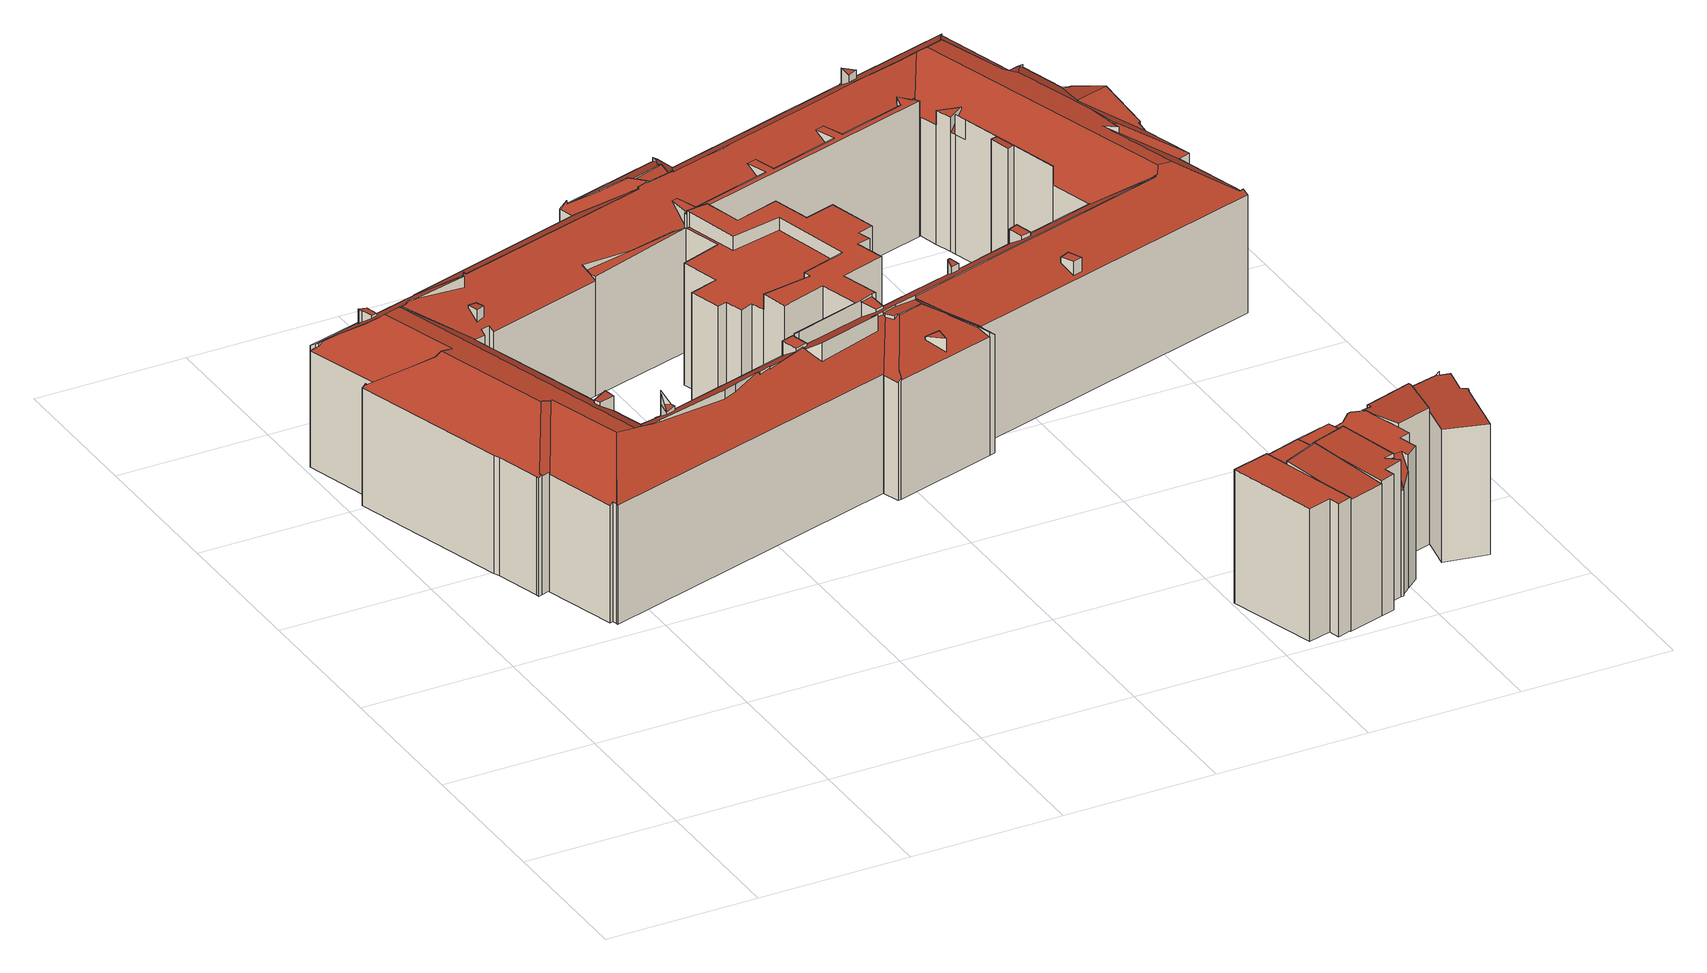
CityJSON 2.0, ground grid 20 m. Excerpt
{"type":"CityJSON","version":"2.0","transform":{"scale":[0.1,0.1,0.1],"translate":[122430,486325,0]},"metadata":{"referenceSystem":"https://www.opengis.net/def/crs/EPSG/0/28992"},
"CityObjects":{
"building1":{"type":"Building","attributes":{"aantal_verblijfsobjecten":1,"bouwjaar":1782,"gebruiksdoel":"gezondheidszorgfunctie","oppervlakte_max":14067,"oppervlakte_min":14067,"rf_extrusion_mode":"standard","rf_force_lod11":false,"rf_h_ground":1.09,"rf_h_pc_98p":0,"rf_h_roof_50p":19.24,"rf_h_roof_70p":19.93,"rf_h_roof_max":21.42,"rf_h_roof_min":17.17,"rf_h_roof_ridge":21.57,"rf_is_glass_roof":false,"rf_nodata_frac":0.0133,"rf_nodata_r":0,"rf_pc_select":"PREFERRED_AND_LATEST","rf_pc_year":0,"rf_pointcloud_unusable":false,"rf_pt_density":17.72,"rf_ridgelines":58,"rf_rmse_lod22":0.23,"rf_roof_planes":98,"rf_roof_type":"slanted","rf_success":true,"rf_t_run":1872,"rf_volume_lod22":67100.82,"status":"Pand in gebruik"},"children":["building1-1"]},
"building1-1":{"type":"BuildingPart","parents":["building1"],"geometry":[{"type":"MultiSurface","lod":"2.2","boundaries":[[[0,1,2,3,4,5,6,7,8,9,10,11,12,13,14,15,16,17,18,19,20,21,22,23,24,25,26,27,28,29,30,31,32,33,34,35,36,37,38,39,40,41,42,43,44,45,46,47,48,49,50,51,52,53,54,55],[56,57,58],[59,60,61,62,63,64,65,66,67,68,69,70,71,72,73,74,75,76,77,78,79,80,81,82,83,84,85,86],[87,88,89,90,91,92,93,94,95,96,97,98,99,100,101,102,103,104,105,106,107,108,109,110,111,112,113,114,115,116,117]],[[118,0,55,119]],[[120,49,48,121]],[[122,72,71,123]],[[124,73,72,122]],[[125,126,127]],[[128,129,127]],[[130,76,75,131]],[[131,75,74,132]],[[123,71,70,133]],[[134,59,86,135]],[[132,74,73,124]],[[136,137,138,139]],[[140,117,116,141]],[[142,109,108,143]],[[143,108,107,144]],[[145,146,105,104,147,148]],[[149,150,151,152]],[[153,102,101,154]],[[154,101,100,155]],[[156,157,110,109,142]],[[158,115,114,159]],[[160,161,38,37,162]],[[163,164,165,166]],[[164,163,167]],[[168,52,51,169]],[[170,171,172]],[[173,174,175]],[[176,177,178,179]],[[179,178,180,181]],[[182,183,184,185]],[[186,187,185,188]],[[189,190,22,21,191]],[[192,65,64,193]],[[194,192,195,196]],[[197,198,199,200]],[[198,96,95,201]],[[202,203,204]],[[203,202,205]],[[206,207,208]],[[191,21,20,209]],[[210,17,16,211,212]],[[212,211,213]],[[214,18,17,210]],[[215,216,217,218]],[[219,220,30,29,221]],[[222,220,219]],[[223,42,41,224]],[[224,41,40,225]],[[226,227,44,43,228]],[[229,230,231]],[[230,229,11,10,232]],[[233,98,97,234]],[[235,236,234,237]],[[162,37,36,183,182]],[[238,62,61,239]],[[240,241,242]],[[161,160,243]],[[119,55,54,244]],[[190,189,245]],[[246,247,248]],[[244,54,53,249]],[[249,53,52,168]],[[250,56,58,251]],[[252,253,251,254]],[[255,256,257]],[[258,259,260]],[[261,9,8,262]],[[207,206,263]],[[264,265,266]],[[267,268,266]],[[183,36,35,269]],[[270,31,30,220]],[[271,272,273]],[[262,8,7,274]],[[275,3,2,276]],[[135,86,85,277]],[[278,238,279,280]],[[211,16,15,281]],[[281,15,14,282]],[[283,284,89,88,285]],[[256,255,171,170]],[[286,287,288,265,289]],[[290,291,292]],[[201,95,94,293]],[[294,295,28,27,296,297]],[[298,299,300]],[[301,302,303,304]],[[305,306,307]],[[303,302,307]],[[308,6,5,309]],[[310,311,312,313]],[[232,10,9,261]],[[314,23,22,190]],[[315,316,222]],[[317,318,319]],[[287,286,319]],[[320,321,322,323]],[[321,81,80,324]],[[325,326,327,311,310]],[[291,328,329,330]],[[331,332,333]],[[328,291,290,333]],[[334,335,336,337]],[[338,276,2,1,339]],[[340,341,342,343]],[[344,345,341,340,346]],[[347,348,349]],[[350,351,352,353]],[[354,355,353,356]],[[357,358,359,360]],[[361,154,362,363]],[[159,114,113,364]],[[148,147,365,366]],[[367,368,369]],[[370,371,369]],[[166,165,372,373]],[[169,51,50,374]],[[375,376,377]],[[299,298,377]],[[218,217,154,378]],[[376,375,379,380]],[[363,362,216,215]],[[337,336,381,382]],[[383,384,385,386]],[[387,90,89,284]],[[293,94,93,388]],[[388,93,92,389]],[[389,92,91,390]],[[237,234,97,96,198,197]],[[391,392,335,334]],[[393,394,395,396]],[[396,395,397,398]],[[398,397,399,400]],[[401,103,102,153]],[[147,104,103,401]],[[274,7,6,308,402]],[[403,404,347]],[[405,406,407,408]],[[408,407,409,410]],[[410,409,406,405]],[[277,85,84,411,412]],[[413,414,415,416]],[[412,411,414,413]],[[417,418,419]],[[418,417,202]],[[420,13,12,421]],[[421,12,11,229]],[[371,370,422,423]],[[332,331,424,288,287]],[[268,267,424,331]],[[260,259,425,268]],[[289,265,264,426]],[[427,428,429]],[[430,431,384,383]],[[432,433,431,430]],[[272,271,434,435]],[[251,58,254]],[[436,112,111,437]],[[364,113,112,436]],[[438,25,24,439]],[[440,26,25,438,441]],[[442,4,3,275]],[[443,309,5,4,442]],[[444,445,309,443]],[[343,342,446]],[[447,448,449]],[[450,451,449]],[[441,438,448,447]],[[296,27,26,440]],[[452,453,454,455]],[[455,454,433,432]],[[456,457,458]],[[284,283,458]],[[459,68,67,460,461]],[[462,99,98,233]],[[155,100,99,462]],[[463,254,58,57,464,465]],[[464,57,56,250,466]],[[467,468,63,62,238,278]],[[221,29,28,295]],[[469,83,82,470]],[[471,472,470,473]],[[473,470,82,81,321,320]],[[474,475,476]],[[209,20,19,477]],[[477,19,18,214]],[[390,91,90,387]],[[382,381,392,391]],[[478,479,480,481]],[[482,483,479,478]],[[484,485,486,487]],[[488,32,31,270]],[[489,33,32,488,490]],[[193,64,63,468]],[[280,279,468,467]],[[491,492,493]],[[144,107,106,494,495]],[[349,348,445,444]],[[496,83,469]],[[411,84,83,496]],[[323,322,472,471]],[[497,45,44,227]],[[227,226,498]],[[499,46,45,497]],[[500,47,46,499]],[[228,43,42,223]],[[501,502,503]],[[188,185,184,504,505]],[[506,507,508,509,510]],[[282,14,13,420]],[[241,240,507,506]],[[428,427,511]],[[451,450,511]],[[386,385,453,452]],[[434,271,512]],[[129,128,512]],[[513,514,253,252]],[[514,513,515]],[[516,517,518,355,354]],[[519,269,35,34,520]],[[521,522,523]],[[269,519,523]],[[276,338,524]],[[481,480,525,526]],[[196,195,483,482]],[[439,24,23,314]],[[527,69,68,459]],[[460,67,66,528]],[[529,530,306,305]],[[416,415,239,531]],[[292,532,533]],[[466,250,534]],[[457,456,534]],[[535,536,358,357]],[[536,79,78,537]],[[538,539,540,541]],[[542,295,294]],[[539,538,543]],[[541,540,544]],[[545,546,547]],[[526,525,546,545]],[[360,359,324,548]],[[548,324,80,79,536,535]],[[346,340,530,529]],[[520,34,33,489]],[[366,365,549,550]],[[494,106,105,146]],[[551,552,517,516]],[[311,327,150,149]],[[495,494,552,551]],[[553,554,351,350]],[[423,422,326,325]],[[555,556,345,344]],[[152,151,485,484]],[[313,312,556,555]],[[550,549,146,145]],[[181,180,557,558]],[[559,560,561,562]],[[562,561,563,564]],[[121,48,47,500]],[[510,509,394,393]],[[509,508,492,491]],[[565,118,566]],[[339,1,0,118,565]],[[355,518,554,553]],[[141,116,115,158]],[[487,486,404,403]],[[558,557,177,176]],[[437,111,110,157]],[[356,353,352,537,567]],[[568,77,76,130]],[[567,537,78,77,568]],[[139,138,560,559]],[[133,70,69,527]],[[564,563,157,156]],[[569,247,246,570]],[[247,569,571]],[[475,474,572]],[[573,574,575]],[[167,576,575]],[[380,379,574,573]],[[505,504,187,186]],[[400,399,502,501]],[[528,66,65,192,194]],[[531,239,61,60,577]],[[577,60,59,134]],[[578,579,580]],[[297,296,580]],[[533,532,579,578,581]],[[490,488,582]],[[461,460,254,463]],[[583,584,585]],[[425,259,585]],[[584,583,586,587]],[[587,586,522]],[[330,329,542]],[[581,578,588,589]],[[589,588,590,591]],[[592,593,496]],[[374,50,49,120]],[[402,308,594]],[[373,372,595]],[[368,367,595]],[[318,317,316,315]],[[302,301,593,592]],[[596,87,117,140]],[[285,88,87,596]],[[126,125,590]],[[225,40,39,597]],[[597,39,38,161]],[[200,199,236,235]],[[465,464,137,136]],[[363,215,218,598]],[[410,405,408]],[[202,417,244,249,168,205]],[[424,267,266,265,288]],[[382,391,334,337]],[[280,467,278]],[[236,199,198,201,293,273,272,435,599,300,299,462,233,234]],[[323,471,473,320]],[[227,498,242,204,203,205,168,169,175,174,497]],[[282,420,421,229,231,600,476,475]],[[386,452,455,432,430,383]],[[225,240,242,498,226,228,223,224]],[[475,572,601,213,211,281,282]],[[548,535,357,360]],[[373,595,367,602,603,604,365,147,401,153,154,217,216,362,154,155,462,299,377,376,380,573,575,576,167,163,166]],[[403,556,312,311,149,152,484,487]],[[550,145,148,366]],[[173,121,500,499,497,174]],[[505,186,188]],[[355,553,350,353]],[[605,393,396,398,483,195,192,193,468,279,238,239,415,414,411,496,593,301,304]],[[594,308,309,445,348,347,404,486,606],[407,406,409]],[[556,403,347,349,444,443,442,275,276,524,607,446,342,341,345]],[[558,176,179,181]],[[213,601,246,248,245,189,191,209,477,214,210,212]],[[247,571,314,190,245,248]],[[608,566,118,119,244,417,419]],[[566,608,605,304,303,307,306,530,340,343,446,607,524,338,339,565],[392,381,336,335]],[[571,569,570,609,429,428,511,450,449,448,438,439,314]],[[572,474,476,600,300,599,609,570,246,601]],[[502,399,397,395,394,509,491,493,243,160,162,182,185,187,504,610,503]],[[316,317,319,286,289,426,582,488,270,220,222]],[[577,134,135,277,412,413,416,531]],[[591,590,125,127,129,512,271,273,293,388,389,390,387,284,458,457,534,250,251,253,514,515,172,171,255,257,544,540,539,543,547,546,525,480,479,483,398,400,501,611,612,208,207,263,613,258,260,268,331,333,290,292,533,581,589],[178,177,557,180]],[[522,586,583,585,259,258,613,263,206,208,612,611,501,503,610,504,184,183,269,523]],[[460,528,194,196,482,478,481,526,545,547,543,538,541,544,257,256,170,172,515,513,252,254]],[[587,522,521,523,519,520,489,490,582,426,264,266,268,425,585,584]],[[330,542,294,297,580,579,532,292,291]],[[374,120,121,173,175,169]],[[402,594,606,486,485,151,150,614,262,274]],[[368,595,372,165,164,167,575,574,379,375,377,298,300,600,231,230,232,261,262,614,150,327,326,422,370,369]],[[318,315,222,219,221,295,542,329,328,333,332,287,319]],[[302,592,496,469,470,472,322,321,324,359,358,536,537,352,351,554,518,517,552,494,146,549,365,604,603,602,367,369,371,423,325,310,313,555,344,346,529,305,307]],[[465,136,139,559,562,564,156,142,143,144,495,551,516,354,356,567,568,130,131,132,124,122,123,133,527,459,461,463]],[[126,590,588,578,580,296,440,441,447,449,451,511,427,429,609,599,435,434,512,128,127],[453,385,384,431,433,454]],[[597,161,243,493,492,508,507,240,225]],[[200,235,237,197]],[[393,605,608,419,418,202,204,242,241,506,510]],[[137,464,466,534,456,458,283,285,596,140,141,158,159,364,436,437,157,563,561,560,138]]],"semantics":{"surfaces":[{"type":"GroundSurface"},{"type":"WallSurface","on_footprint_edge":true},{"type":"WallSurface","on_footprint_edge":false},{"type":"RoofSurface","rf_azimuth":220.25,"rf_h_roof_50p":19.23,"rf_h_roof_70p":19.23,"rf_h_roof_max":19.24,"rf_h_roof_min":19.22,"rf_slope":1.12},{"type":"RoofSurface","rf_azimuth":120.34,"rf_h_roof_50p":19.2,"rf_h_roof_70p":19.21,"rf_h_roof_max":19.22,"rf_h_roof_min":19.2,"rf_slope":0.548},{"type":"RoofSurface","rf_azimuth":165.8,"rf_h_roof_50p":18.95,"rf_h_roof_70p":19.64,"rf_h_roof_max":21.05,"rf_h_roof_min":17.15,"rf_slope":35.17},{"type":"RoofSurface","rf_azimuth":190.55,"rf_h_roof_50p":20.85,"rf_h_roof_70p":20.89,"rf_h_roof_max":21.2,"rf_h_roof_min":20.77,"rf_slope":3.42},{"type":"RoofSurface","rf_azimuth":332.26,"rf_h_roof_50p":19.23,"rf_h_roof_70p":19.23,"rf_h_roof_max":19.24,"rf_h_roof_min":19.23,"rf_slope":0.235},{"type":"RoofSurface","rf_azimuth":332.28,"rf_h_roof_50p":19.11,"rf_h_roof_70p":19.11,"rf_h_roof_max":19.11,"rf_h_roof_min":19.1,"rf_slope":0.235},{"type":"RoofSurface","rf_azimuth":73.47,"rf_h_roof_50p":19.27,"rf_h_roof_70p":20.07,"rf_h_roof_max":21.31,"rf_h_roof_min":16.89,"rf_slope":34.9},{"type":"RoofSurface","rf_azimuth":332.26,"rf_h_roof_50p":19.2,"rf_h_roof_70p":19.2,"rf_h_roof_max":19.2,"rf_h_roof_min":19.19,"rf_slope":0.236},{"type":"RoofSurface","rf_azimuth":73.64,"rf_h_roof_50p":19.08,"rf_h_roof_70p":19.84,"rf_h_roof_max":21.34,"rf_h_roof_min":16.81,"rf_slope":33.95},{"type":"RoofSurface","rf_azimuth":253.8,"rf_h_roof_50p":19.26,"rf_h_roof_70p":20.21,"rf_h_roof_max":21.66,"rf_h_roof_min":16.73,"rf_slope":34.96},{"type":"RoofSurface","rf_azimuth":129.31,"rf_h_roof_50p":19.2,"rf_h_roof_70p":19.21,"rf_h_roof_max":19.25,"rf_h_roof_min":19.16,"rf_slope":3.57},{"type":"RoofSurface","rf_azimuth":346.02,"rf_h_roof_50p":18.58,"rf_h_roof_70p":19.39,"rf_h_roof_max":20.99,"rf_h_roof_min":16.83,"rf_slope":33.23},{"type":"RoofSurface","rf_azimuth":161.14,"rf_h_roof_50p":19.3,"rf_h_roof_70p":20.21,"rf_h_roof_max":21.62,"rf_h_roof_min":17.12,"rf_slope":36.07},{"type":"RoofSurface","rf_azimuth":332.29,"rf_h_roof_50p":19.19,"rf_h_roof_70p":19.19,"rf_h_roof_max":19.19,"rf_h_roof_min":19.19,"rf_slope":0.235},{"type":"RoofSurface","rf_azimuth":344.1,"rf_h_roof_50p":19.08,"rf_h_roof_70p":19.8,"rf_h_roof_max":21.29,"rf_h_roof_min":16.36,"rf_slope":34.9},{"type":"RoofSurface","rf_azimuth":343.99,"rf_h_roof_50p":20.89,"rf_h_roof_70p":20.96,"rf_h_roof_max":21.19,"rf_h_roof_min":20.73,"rf_slope":9.95},{"type":"RoofSurface","rf_azimuth":332.27,"rf_h_roof_50p":19.17,"rf_h_roof_70p":19.17,"rf_h_roof_max":19.17,"rf_h_roof_min":19.16,"rf_slope":0.236},{"type":"RoofSurface","rf_azimuth":339.22,"rf_h_roof_50p":18.89,"rf_h_roof_70p":19.29,"rf_h_roof_max":20.1,"rf_h_roof_min":17.01,"rf_slope":23.17},{"type":"RoofSurface","rf_azimuth":252.82,"rf_h_roof_50p":19.21,"rf_h_roof_70p":19.21,"rf_h_roof_max":19.23,"rf_h_roof_min":19.21,"rf_slope":2.4},{"type":"RoofSurface","rf_azimuth":332.27,"rf_h_roof_50p":19.18,"rf_h_roof_70p":19.18,"rf_h_roof_max":19.45,"rf_h_roof_min":19.18,"rf_slope":0.236},{"type":"RoofSurface","rf_azimuth":253.93,"rf_h_roof_50p":19.63,"rf_h_roof_70p":20.4,"rf_h_roof_max":21.7,"rf_h_roof_min":16.94,"rf_slope":33.68},{"type":"RoofSurface","rf_azimuth":163.73,"rf_h_roof_50p":18.74,"rf_h_roof_70p":19.36,"rf_h_roof_max":21.19,"rf_h_roof_min":17.12,"rf_slope":33.9},{"type":"RoofSurface","rf_azimuth":73.39,"rf_h_roof_50p":18.68,"rf_h_roof_70p":19.56,"rf_h_roof_max":21.09,"rf_h_roof_min":16.87,"rf_slope":34.4},{"type":"RoofSurface","rf_azimuth":344.25,"rf_h_roof_50p":19.14,"rf_h_roof_70p":19.15,"rf_h_roof_max":19.16,"rf_h_roof_min":19.14,"rf_slope":1.89},{"type":"RoofSurface","rf_azimuth":253.99,"rf_h_roof_50p":18.87,"rf_h_roof_70p":19.9,"rf_h_roof_max":21.77,"rf_h_roof_min":16.71,"rf_slope":34.32},{"type":"RoofSurface","rf_azimuth":347.17,"rf_h_roof_50p":18.92,"rf_h_roof_70p":19.52,"rf_h_roof_max":21.35,"rf_h_roof_min":16.86,"rf_slope":35.98},{"type":"RoofSurface","rf_azimuth":73.93,"rf_h_roof_50p":19.11,"rf_h_roof_70p":19.99,"rf_h_roof_max":21.36,"rf_h_roof_min":16.8,"rf_slope":34.37},{"type":"RoofSurface","rf_azimuth":163.7,"rf_h_roof_50p":19.13,"rf_h_roof_70p":19.87,"rf_h_roof_max":21.7,"rf_h_roof_min":17.06,"rf_slope":34.46},{"type":"RoofSurface","rf_azimuth":254.29,"rf_h_roof_50p":19.13,"rf_h_roof_70p":20.09,"rf_h_roof_max":21.54,"rf_h_roof_min":16.69,"rf_slope":34.72},{"type":"RoofSurface","rf_azimuth":71.22,"rf_h_roof_50p":21.26,"rf_h_roof_70p":21.35,"rf_h_roof_max":21.77,"rf_h_roof_min":20.97,"rf_slope":6.03},{"type":"RoofSurface","rf_azimuth":343.78,"rf_h_roof_50p":18.56,"rf_h_roof_70p":19.35,"rf_h_roof_max":21.39,"rf_h_roof_min":16.69,"rf_slope":33.59},{"type":"RoofSurface","rf_azimuth":343.97,"rf_h_roof_50p":18.28,"rf_h_roof_70p":19.05,"rf_h_roof_max":21.08,"rf_h_roof_min":16.73,"rf_slope":33.47},{"type":"RoofSurface","rf_azimuth":238.24,"rf_h_roof_50p":19.67,"rf_h_roof_70p":19.69,"rf_h_roof_max":19.79,"rf_h_roof_min":19.58,"rf_slope":3.47},{"type":"RoofSurface","rf_azimuth":163.72,"rf_h_roof_50p":19.18,"rf_h_roof_70p":19.92,"rf_h_roof_max":21.23,"rf_h_roof_min":16.67,"rf_slope":34.54},{"type":"RoofSurface","rf_azimuth":343.88,"rf_h_roof_50p":18.66,"rf_h_roof_70p":19.48,"rf_h_roof_max":21.03,"rf_h_roof_min":16.56,"rf_slope":34.94},{"type":"RoofSurface","rf_azimuth":344.25,"rf_h_roof_50p":19.19,"rf_h_roof_70p":19.2,"rf_h_roof_max":19.29,"rf_h_roof_min":19.1,"rf_slope":1.89},{"type":"RoofSurface","rf_azimuth":74.83,"rf_h_roof_50p":18.55,"rf_h_roof_70p":19.23,"rf_h_roof_max":20.93,"rf_h_roof_min":16.76,"rf_slope":34.57},{"type":"RoofSurface","rf_azimuth":343.55,"rf_h_roof_50p":18.74,"rf_h_roof_70p":19.53,"rf_h_roof_max":21.07,"rf_h_roof_min":16.68,"rf_slope":34.16},{"type":"RoofSurface","rf_azimuth":168.49,"rf_h_roof_50p":19.08,"rf_h_roof_70p":19.51,"rf_h_roof_max":20.1,"rf_h_roof_min":17.25,"rf_slope":23.49},{"type":"RoofSurface","rf_azimuth":253.8,"rf_h_roof_50p":18.84,"rf_h_roof_70p":19.59,"rf_h_roof_max":21.13,"rf_h_roof_min":16.96,"rf_slope":33.62},{"type":"RoofSurface","rf_azimuth":163.7,"rf_h_roof_50p":18.93,"rf_h_roof_70p":19.65,"rf_h_roof_max":21.94,"rf_h_roof_min":17.11,"rf_slope":33.93},{"type":"RoofSurface","rf_azimuth":252.2,"rf_h_roof_50p":18.87,"rf_h_roof_70p":19.8,"rf_h_roof_max":21.2,"rf_h_roof_min":16.63,"rf_slope":36.27},{"type":"RoofSurface","rf_azimuth":343.79,"rf_h_roof_50p":19.18,"rf_h_roof_70p":19.89,"rf_h_roof_max":21.94,"rf_h_roof_min":16.98,"rf_slope":34.74},{"type":"RoofSurface","rf_azimuth":209.1,"rf_h_roof_50p":19.61,"rf_h_roof_70p":19.65,"rf_h_roof_max":19.7,"rf_h_roof_min":19.38,"rf_slope":0.642},{"type":"RoofSurface","rf_azimuth":343.88,"rf_h_roof_50p":18.81,"rf_h_roof_70p":19.55,"rf_h_roof_max":21.24,"rf_h_roof_min":16.65,"rf_slope":34.94},{"type":"RoofSurface","rf_azimuth":73.69,"rf_h_roof_50p":18.72,"rf_h_roof_70p":19.47,"rf_h_roof_max":21.07,"rf_h_roof_min":16.82,"rf_slope":33.75},{"type":"RoofSurface","rf_azimuth":220.25,"rf_h_roof_50p":19.24,"rf_h_roof_70p":19.24,"rf_h_roof_max":19.26,"rf_h_roof_min":19.22,"rf_slope":1.12},{"type":"RoofSurface","rf_azimuth":72.11,"rf_h_roof_50p":21.25,"rf_h_roof_70p":21.34,"rf_h_roof_max":21.7,"rf_h_roof_min":20.92,"rf_slope":6.6},{"type":"RoofSurface","rf_azimuth":252.82,"rf_h_roof_50p":17.61,"rf_h_roof_70p":17.73,"rf_h_roof_max":19.67,"rf_h_roof_min":17.06,"rf_slope":2.4}],"values":[0,1,1,1,1,2,2,1,1,1,1,1,2,1,1,1,1,2,1,1,1,1,1,2,2,1,2,2,2,2,2,2,1,1,2,2,1,2,2,2,1,1,2,1,2,1,2,1,1,1,2,1,1,2,1,1,2,2,1,2,2,1,1,1,2,2,2,1,2,2,2,1,1,2,1,1,1,2,1,1,1,2,2,2,1,1,2,2,2,2,1,2,1,1,2,2,2,2,1,2,2,2,2,2,1,2,2,2,2,2,2,2,1,2,2,2,2,1,2,2,2,2,2,2,2,1,1,1,1,1,2,2,2,2,1,1,1,2,2,2,2,1,2,2,2,2,1,1,2,2,2,2,2,2,2,2,2,1,1,1,1,1,1,1,2,2,2,2,2,1,2,2,2,2,1,1,1,1,1,1,1,1,2,1,2,1,1,1,2,2,2,2,1,1,1,2,2,1,2,1,1,2,1,2,1,1,1,2,2,2,1,2,2,2,2,2,2,2,2,2,1,2,2,2,2,2,1,1,1,2,2,2,2,2,2,1,2,2,2,2,2,2,2,1,2,1,2,1,2,2,2,2,2,2,2,2,2,2,2,2,1,2,2,2,1,2,1,2,2,1,2,1,1,2,1,2,2,2,2,2,2,2,2,2,1,1,1,2,2,2,2,2,2,2,2,2,2,2,2,2,1,2,2,2,2,2,1,1,2,1,1,2,2,3,4,5,6,7,8,9,10,11,12,13,14,15,16,17,18,19,20,21,22,23,24,25,26,27,28,29,30,31,32,33,34,35,36,37,38,39,40,41,42,43,44,45,46,47,48,49,50,51]}}]},
"building2":{"type":"Building","attributes":{"aantal_verblijfsobjecten":3,"bouwjaar":1891,"gebruiksdoel":"woonfunctie","oppervlakte_max":128,"oppervlakte_min":79,"rdf_seealso":"http://bag.basisregistraties.overheid.nl/bag/id/pand/0363100012181181","rf_extrusion_mode":"standard","rf_force_lod11":false,"rf_h_ground":0.759,"rf_h_pc_98p":0,"rf_h_roof_50p":18.64,"rf_h_roof_70p":18.67,"rf_h_roof_max":19.62,"rf_h_roof_min":18.51,"rf_h_roof_ridge":20.12,"rf_is_glass_roof":false,"rf_nodata_frac":0.115,"rf_nodata_r":0,"rf_pc_select":"_HIGHEST_YET_INSUFFICIENT_COVERAGE","rf_pc_year":0,"rf_pointcloud_unusable":false,"rf_pt_density":17.55,"rf_ridgelines":2,"rf_rmse_lod22":0.532,"rf_roof_planes":6,"rf_roof_type":"slanted","rf_success":true,"rf_t_run":14,"rf_volume_lod22":1196.49,"status":"Pand in gebruik"},"children":["building2-1"]},
"building2-1":{"type":"BuildingPart","parents":["building2"],"geometry":[{"type":"Solid","lod":"2.2","boundaries":[[[[615,616,617,618,619,620]],[[621,616,615,622]],[[622,615,620,623]],[[623,620,619,624]],[[624,619,618,625]],[[625,618,617,626]],[[626,617,616,621]],[[626,621,622,623,624,625]]]],"semantics":{"surfaces":[{"type":"GroundSurface"},{"type":"WallSurface","on_footprint_edge":true},{"type":"RoofSurface","rf_azimuth":180.32,"rf_h_roof_50p":18.64,"rf_h_roof_70p":18.67,"rf_h_roof_max":18.71,"rf_h_roof_min":18.57,"rf_slope":0.62}],"values":[[0,1,1,1,1,1,1,2]]}}]},
"building3":{"type":"Building","attributes":{"aantal_verblijfsobjecten":5,"bouwjaar":1891,"gebruiksdoel":"overige gebruiksfunctie,woonfunctie","oppervlakte_max":120,"oppervlakte_min":21,"rdf_seealso":"http://bag.basisregistraties.overheid.nl/bag/id/pand/0363100012181182","rf_extrusion_mode":"standard","rf_force_lod11":false,"rf_h_ground":0.743,"rf_h_pc_98p":0,"rf_h_roof_50p":18.71,"rf_h_roof_70p":18.96,"rf_h_roof_max":19.27,"rf_h_roof_min":18.59,"rf_is_glass_roof":false,"rf_nodata_frac":0.178,"rf_nodata_r":0,"rf_pc_select":"_HIGHEST_YET_INSUFFICIENT_COVERAGE","rf_pc_year":0,"rf_pointcloud_unusable":false,"rf_pt_density":17.02,"rf_ridgelines":0,"rf_rmse_lod22":0.26,"rf_roof_planes":2,"rf_roof_type":"multiple horizontal","rf_success":true,"rf_t_run":12,"rf_volume_lod22":1246.07,"status":"Pand in gebruik"},"children":["building3-1"]},
"building3-1":{"type":"BuildingPart","parents":["building3"],"geometry":[{"type":"Solid","lod":"2.2","boundaries":[[[[627,628,629,630,631,632]],[[633,628,627,634]],[[635,636,634,637]],[[638,629,628,633]],[[636,630,629,638]],[[637,634,627,632,639]],[[639,632,631,640]],[[640,631,630,636,635]],[[636,638,633,634]],[[640,635,637,639]]]],"semantics":{"surfaces":[{"type":"GroundSurface"},{"type":"WallSurface","on_footprint_edge":true},{"type":"WallSurface","on_footprint_edge":false},{"type":"RoofSurface","rf_azimuth":337.09,"rf_h_roof_50p":18.63,"rf_h_roof_70p":18.66,"rf_h_roof_max":19.27,"rf_h_roof_min":18.57,"rf_slope":2.05},{"type":"RoofSurface","rf_azimuth":181.84,"rf_h_roof_50p":18.81,"rf_h_roof_70p":18.96,"rf_h_roof_max":19.27,"rf_h_roof_min":18.39,"rf_slope":4.39}],"values":[[0,1,2,1,1,1,1,1,3,4]]}}]},
"building4":{"type":"Building","attributes":{"aantal_verblijfsobjecten":4,"bouwjaar":1891,"gebruiksdoel":"woonfunctie","oppervlakte_max":98,"oppervlakte_min":51,"rdf_seealso":"http://bag.basisregistraties.overheid.nl/bag/id/pand/0363100012181183","rf_extrusion_mode":"standard","rf_force_lod11":false,"rf_h_ground":0.748,"rf_h_pc_98p":0,"rf_h_roof_50p":19,"rf_h_roof_70p":19.09,"rf_h_roof_max":19.34,"rf_h_roof_min":18.57,"rf_is_glass_roof":false,"rf_nodata_frac":0.0731,"rf_nodata_r":0.156,"rf_pc_select":"_HIGHEST_YET_INSUFFICIENT_COVERAGE","rf_pc_year":0,"rf_pointcloud_unusable":false,"rf_pt_density":17.56,"rf_ridgelines":0,"rf_rmse_lod22":0.402,"rf_roof_planes":6,"rf_roof_type":"slanted","rf_success":true,"rf_t_run":13,"rf_volume_lod22":1177.28,"status":"Pand in gebruik"},"children":["building4-1"]},
"building4-1":{"type":"BuildingPart","parents":["building4"],"geometry":[{"type":"Solid","lod":"2.2","boundaries":[[[[641,629,642,643,644,645,646,647,648,631]],[[638,629,641,649]],[[650,631,648,651]],[[652,642,629,638]],[[653,643,642,652]],[[654,649,641,631,650]],[[655,647,646,656,657]],[[651,648,647,655]],[[656,646,645,658]],[[657,656,659,660]],[[660,659,661,662]],[[658,645,644,663]],[[664,653,649,654]],[[665,663,644,643,653,664]],[[662,661,663,665]],[[649,653,652,638]],[[662,665,664,654,650,651,655,657,660]],[[663,661,659,656,658]]]],"semantics":{"surfaces":[{"type":"GroundSurface"},{"type":"WallSurface","on_footprint_edge":true},{"type":"WallSurface","on_footprint_edge":false},{"type":"RoofSurface","rf_azimuth":325.99,"rf_h_roof_50p":18.61,"rf_h_roof_70p":18.62,"rf_h_roof_max":19.22,"rf_h_roof_min":18.56,"rf_slope":1.47},{"type":"RoofSurface","rf_azimuth":226.31,"rf_h_roof_50p":19.05,"rf_h_roof_70p":19.1,"rf_h_roof_max":19.27,"rf_h_roof_min":18.82,"rf_slope":2.71},{"type":"RoofSurface","rf_azimuth":165.39,"rf_h_roof_50p":18.26,"rf_h_roof_70p":18.55,"rf_h_roof_max":19.04,"rf_h_roof_min":15.79,"rf_slope":66.11}],"values":[[0,1,1,1,1,1,1,1,1,2,2,1,2,1,2,3,4,5]]}}]},
"building5":{"type":"Building","attributes":{"aantal_verblijfsobjecten":3,"bouwjaar":1891,"gebruiksdoel":"woonfunctie","oppervlakte_max":120,"oppervlakte_min":32,"rdf_seealso":"http://bag.basisregistraties.overheid.nl/bag/id/pand/0363100012181184","rf_extrusion_mode":"standard","rf_force_lod11":false,"rf_h_ground":0.904,"rf_h_pc_98p":0,"rf_h_roof_50p":18.75,"rf_h_roof_70p":18.85,"rf_h_roof_max":19.09,"rf_h_roof_min":18.59,"rf_is_glass_roof":false,"rf_nodata_frac":0,"rf_nodata_r":0,"rf_pc_select":"PREFERRED_AND_LATEST","rf_pc_year":0,"rf_pointcloud_unusable":false,"rf_pt_density":17.48,"rf_ridgelines":0,"rf_rmse_lod22":0.534,"rf_roof_planes":8,"rf_roof_type":"slanted","rf_success":true,"rf_t_run":12,"rf_volume_lod22":935.65,"status":"Pand in gebruik"},"children":["building5-1"]},
"building5-1":{"type":"BuildingPart","parents":["building5"],"geometry":[{"type":"Solid","lod":"2.2","boundaries":[[[[666,667,668,669,670,671,672,673,674,675,676,677]],[[678,666,677,679]],[[680,673,672,681]],[[682,683,684]],[[683,682,668,667,685,686]],[[687,676,675,688]],[[689,669,668,682]],[[681,672,671,690]],[[679,677,676,687]],[[690,671,670,691]],[[691,670,669,689]],[[688,675,674,692]],[[693,692,674,673,680]],[[692,693,694]],[[685,667,666,678]],[[686,685,695]],[[691,689,682,684]],[[692,694,687,688]],[[695,685,678,679]],[[686,695,679,687,694,693,680,681,690,691,684,683]]]],"semantics":{"surfaces":[{"type":"GroundSurface"},{"type":"WallSurface","on_footprint_edge":true},{"type":"WallSurface","on_footprint_edge":false},{"type":"RoofSurface","rf_azimuth":342.68,"rf_h_roof_50p":16.27,"rf_h_roof_70p":17.43,"rf_h_roof_max":18.74,"rf_h_roof_min":15.54,"rf_slope":67.7},{"type":"RoofSurface","rf_azimuth":172.24,"rf_h_roof_50p":17.48,"rf_h_roof_70p":18.47,"rf_h_roof_max":18.82,"rf_h_roof_min":16.36,"rf_slope":63.4},{"type":"RoofSurface","rf_azimuth":342.68,"rf_h_roof_50p":16.86,"rf_h_roof_70p":17.66,"rf_h_roof_max":18.71,"rf_h_roof_min":15.33,"rf_slope":67.7},{"type":"RoofSurface","rf_azimuth":286.07,"rf_h_roof_50p":18.76,"rf_h_roof_70p":18.79,"rf_h_roof_max":18.84,"rf_h_roof_min":18.68,"rf_slope":1.16}],"values":[[0,1,1,2,1,1,1,1,1,1,1,1,1,2,1,2,3,4,5,6]]}}]},
"building6":{"type":"Building","attributes":{"aantal_verblijfsobjecten":3,"bouwjaar":1891,"gebruiksdoel":"woonfunctie","oppervlakte_max":114,"oppervlakte_min":38,"rdf_seealso":"http://bag.basisregistraties.overheid.nl/bag/id/pand/0363100012181195","rf_extrusion_mode":"standard","rf_force_lod11":false,"rf_h_ground":1.08,"rf_h_pc_98p":0,"rf_h_roof_50p":19,"rf_h_roof_70p":19.05,"rf_h_roof_max":19.51,"rf_h_roof_min":18.57,"rf_is_glass_roof":false,"rf_nodata_frac":0,"rf_nodata_r":0,"rf_pc_select":"PREFERRED_AND_LATEST","rf_pc_year":0,"rf_pointcloud_unusable":false,"rf_pt_density":17.79,"rf_ridgelines":0,"rf_rmse_lod22":0.548,"rf_roof_planes":5,"rf_roof_type":"slanted","rf_success":true,"rf_t_run":9,"rf_volume_lod22":766.99,"status":"Pand in gebruik"},"children":["building6-1"]},
"building6-1":{"type":"BuildingPart","parents":["building6"],"geometry":[{"type":"Solid","lod":"2.2","boundaries":[[[[696,697,698,699,700,701,702]],[[703,704,705,706]],[[706,705,707,708]],[[704,699,698,709]],[[710,700,699,704,703]],[[711,696,702,712]],[[712,702,701,713]],[[713,701,700,710]],[[709,698,697,707]],[[708,707,697,696,711]],[[709,707,705,704]],[[708,711,712,713,710,703,706]]]],"semantics":{"surfaces":[{"type":"GroundSurface"},{"type":"WallSurface","on_footprint_edge":false},{"type":"WallSurface","on_footprint_edge":true},{"type":"RoofSurface","rf_azimuth":346.18,"rf_h_roof_50p":16.59,"rf_h_roof_70p":16.59,"rf_h_roof_max":18.59,"rf_h_roof_min":16.44,"rf_slope":17},{"type":"RoofSurface","rf_azimuth":341.51,"rf_h_roof_50p":18.88,"rf_h_roof_70p":19.06,"rf_h_roof_max":19.33,"rf_h_roof_min":18.51,"rf_slope":7.01}],"values":[[0,1,1,2,2,2,2,2,2,2,3,4]]}}]},
"building7":{"type":"Building","attributes":{"aantal_verblijfsobjecten":5,"bouwjaar":1782,"gebruiksdoel":"winkelfunctie,woonfunctie","oppervlakte_max":91,"oppervlakte_min":53,"rdf_seealso":"http://bag.basisregistraties.overheid.nl/bag/id/pand/0363100012181269","rf_extrusion_mode":"standard","rf_force_lod11":false,"rf_h_ground":1.34,"rf_h_pc_98p":0,"rf_h_roof_50p":18.77,"rf_h_roof_70p":18.91,"rf_h_roof_max":19.63,"rf_h_roof_min":16.75,"rf_h_roof_ridge":19.72,"rf_is_glass_roof":false,"rf_nodata_frac":0.016,"rf_nodata_r":0,"rf_pc_select":"PREFERRED_AND_LATEST","rf_pc_year":0,"rf_pointcloud_unusable":false,"rf_pt_density":17.6,"rf_ridgelines":2,"rf_rmse_lod22":0.471,"rf_roof_planes":10,"rf_roof_type":"slanted","rf_success":true,"rf_t_run":23,"rf_volume_lod22":1353.97,"status":"Pand in gebruik"},"children":["building7-1"]},
"building7-1":{"type":"BuildingPart","parents":["building7"],"geometry":[{"type":"Solid","lod":"2.2","boundaries":[[[[714,715,716,717,718,719,720,721,722,723,724,725,726,727,728,729,730,731,732,733]],[[734,720,719,735]],[[735,719,718,736]],[[737,738,739]],[[740,723,722,741]],[[741,722,721,742]],[[736,718,717,743]],[[744,715,714,745]],[[738,716,715,744]],[[746,733,732,747,748]],[[747,732,731,749]],[[745,714,733,746]],[[750,751,752,753]],[[751,750,754]],[[748,747,755,756]],[[757,729,728,758]],[[759,727,726,760]],[[758,728,727,759]],[[760,726,725,761]],[[761,725,724,762]],[[762,724,723,740]],[[742,721,720,734]],[[743,717,716,738,737]],[[763,730,729,757]],[[749,731,730,763]],[[756,755,752,751]],[[753,749,763,757,758,759,760,761,762,740,741,742,754,750]],[[739,756,751,754,742,734,735,736,743,737]],[[752,755,747,749,753]],[[756,739,738,744,745,746,748]]]],"semantics":{"surfaces":[{"type":"GroundSurface"},{"type":"WallSurface","on_footprint_edge":true},{"type":"WallSurface","on_footprint_edge":false},{"type":"RoofSurface","rf_azimuth":342.19,"rf_h_roof_50p":16.8,"rf_h_roof_70p":17.31,"rf_h_roof_max":18.81,"rf_h_roof_min":15.09,"rf_slope":69.75},{"type":"RoofSurface","rf_azimuth":77.46,"rf_h_roof_50p":18.82,"rf_h_roof_70p":18.89,"rf_h_roof_max":19.1,"rf_h_roof_min":18.56,"rf_slope":3.37},{"type":"RoofSurface","rf_azimuth":51.22,"rf_h_roof_50p":17.28,"rf_h_roof_70p":17.28,"rf_h_roof_max":18.5,"rf_h_roof_min":17.06,"rf_slope":29.04},{"type":"RoofSurface","rf_azimuth":101.15,"rf_h_roof_50p":16.87,"rf_h_roof_70p":17.43,"rf_h_roof_max":18.92,"rf_h_roof_min":15.36,"rf_slope":71.77}],"values":[[0,1,1,2,1,1,1,1,1,1,1,1,2,2,2,1,1,1,1,1,1,1,1,1,1,2,3,4,5,6]]}}]}
},
"vertices":[
[1125,713,11],[1127,706,11],[713,585,11],[711,585,11],[718,561,11],[710,559,11],[573,519,11],[568,518,11],[561,540,11],[561,541,11],[149,422,11],[149,424,11],[147,430,11],[143,428,11],[115,524,11],[115,526,11],[103,522,11],[99,521,11],[98,525,11],[81,585,11],[78,592,11],[17,801,11],[22,802,11],[34,806,11],[5,906,11],[11,903,11],[9,913,11],[169,959,11],[419,1032,11],[412,1055,11],[423,1058,11],[554,1097,11],[555,1095,11],[563,1098,11],[569,1076,11],[570,1076,11],[831,1152,11],[985,1196,11],[986,1192,11],[1017,1087,11],[1018,1087,11],[1032,1091,11],[1033,1088,11],[1033,1089,11],[1035,1085,11],[1052,1023,11],[1056,1011,11],[1059,1011,11],[1075,956,11],[1091,902,11],[1088,901,11],[1091,889,11],[1111,821,11],[1111,820,11],[1096,816,11],[1095,815,11],[496,935,11],[517,934,11],[516,938,11],[903,916,11],[911,918,11],[892,984,11],[890,991,11],[883,1013,11],[876,1040,11],[875,1039,11],[543,943,11],[544,941,11],[558,892,11],[617,909,11],[631,859,11],[671,871,11],[689,807,11],[668,801,11],[673,784,11],[655,779,11],[666,741,11],[607,724,11],[622,673,11],[733,705,11],[736,706,11],[829,733,11],[841,737,11],[954,770,11],[937,829,11],[919,891,11],[911,889,11],[527,883,11],[512,934,11],[373,894,11],[214,847,11],[212,854,11],[200,851,11],[201,844,11],[186,840,11],[180,838,11],[242,626,11],[246,612,11],[252,591,11],[259,569,11],[264,579,11],[285,570,11],[288,590,11],[291,577,11],[477,631,11],[493,636,11],[495,636,11],[590,664,11],[575,715,11],[515,697,11],[506,731,11],[500,749,11],[484,744,11],[476,767,11],[464,764,11],[452,806,11],[490,817,11],[475,868,11],[1125,713,170],[1095,815,170],[1091,902,176],[1075,956,200],[689,807,196],[671,871,197],[668,801,196],[203,898,201],[203,898,216],[136,890,209],[126,889,207],[126,889,210],[666,741,196],[655,779,196],[673,784,196],[631,859,197],[903,916,197],[911,889,196],[536,862,196],[536,862,177],[603,874,180],[603,874,197],[475,868,174],[490,817,174],[515,697,194],[575,715,195],[590,664,194],[493,636,192],[493,636,172],[477,631,172],[477,631,192],[598,605,208],[598,605,204],[603,593,205],[603,593,210],[288,590,163],[285,570,176],[264,579,166],[506,731,195],[506,731,174],[452,806,173],[464,764,173],[986,1192,172],[986,1192,170],[985,1196,169],[406,553,211],[406,553,207],[422,559,208],[422,559,210],[405,556,209],[1111,821,170],[1091,889,170],[533,948,192],[533,948,170],[524,977,191],[1032,944,199],[1032,944,198],[1031,943,199],[210,864,192],[210,864,177],[207,876,186],[207,876,191],[196,876,188],[196,876,191],[831,1152,169],[831,1152,168],[831,1149,169],[831,1149,171],[844,1136,192],[844,1136,181],[831,1149,192],[22,802,172],[22,802,169],[17,801,168],[875,1039,170],[876,1040,170],[875,1039,192],[872,1045,169],[872,1045,192],[242,626,193],[242,626,172],[221,614,188],[221,614,192],[180,838,171],[1033,860,211],[1033,860,213],[1027,901,210],[1038,861,210],[611,1027,209],[611,1027,208],[622,1031,208],[78,592,169],[99,521,169],[103,522,170],[103,522,172],[102,525,172],[98,525,169],[297,558,192],[297,558,186],[295,565,181],[295,565,192],[423,1058,174],[423,1058,170],[412,1055,167],[421,1054,172],[1033,1088,171],[1032,1091,169],[1018,1087,169],[1035,1085,173],[1035,1085,170],[1033,1089,170],[149,424,171],[149,424,172],[163,450,186],[149,422,170],[252,591,172],[246,612,172],[225,606,192],[225,606,187],[246,612,192],[890,991,171],[892,984,171],[984,1026,202],[984,1026,210],[993,1017,209],[960,1148,195],[1096,816,169],[23,799,172],[100,762,215],[100,762,210],[91,761,209],[1111,820,170],[496,935,169],[516,938,167],[515,942,192],[515,942,170],[516,938,192],[642,980,170],[642,980,192],[633,1009,191],[535,1006,208],[535,1007,207],[535,1007,209],[561,541,170],[561,540,169],[586,1021,208],[530,1026,204],[530,1026,209],[529,1009,208],[529,1006,208],[529,1006,209],[570,1076,168],[554,1097,169],[113,883,208],[113,883,207],[164,853,179],[568,518,169],[711,585,170],[713,585,169],[919,891,197],[890,991,191],[912,1006,188],[912,1006,191],[115,526,170],[115,524,168],[373,894,171],[373,894,165],[512,934,177],[487,1013,210],[487,1013,209],[487,1013,208],[530,1026,210],[481,993,210],[481,993,207],[482,991,208],[186,840,166],[419,1032,170],[419,1032,166],[169,959,168],[169,959,169],[224,507,211],[224,507,207],[217,506,212],[1020,735,207],[1020,735,208],[1020,735,209],[1024,736,209],[1021,733,209],[1021,733,208],[1021,734,209],[573,519,170],[710,559,170],[597,608,210],[597,608,208],[616,614,208],[616,614,210],[34,806,168],[453,1035,191],[453,1035,190],[483,1020,205],[483,1020,208],[486,1014,209],[829,733,192],[829,733,172],[833,712,187],[833,712,192],[736,706,172],[579,603,210],[579,603,207],[597,608,206],[481,993,201],[478,1001,200],[478,1001,201],[496,997,210],[496,997,212],[493,997,210],[859,632,192],[859,632,173],[872,636,173],[872,636,192],[713,585,170],[1127,706,169],[647,623,207],[647,623,205],[648,621,205],[648,621,206],[644,622,210],[644,622,208],[647,623,210],[670,589,197],[672,586,195],[672,586,196],[617,646,192],[617,646,189],[616,672,172],[616,672,192],[599,666,194],[599,666,192],[616,672,195],[729,688,192],[729,688,183],[740,691,183],[740,691,192],[285,570,207],[282,550,189],[282,550,192],[476,767,173],[483,608,188],[483,608,192],[476,579,206],[476,579,211],[478,577,208],[492,561,196],[492,561,221],[422,558,207],[422,558,210],[1088,901,176],[251,510,208],[251,510,210],[245,509,209],[285,570,210],[347,529,203],[347,529,215],[864,654,186],[864,654,192],[94,909,191],[94,909,188],[89,924,177],[89,924,192],[214,847,165],[201,844,165],[200,851,170],[212,854,170],[851,648,192],[851,648,185],[923,1111,214],[923,1111,212],[913,1116,207],[913,1116,208],[912,1116,207],[912,1116,208],[886,1108,207],[886,1108,208],[291,577,172],[573,519,173],[644,602,211],[644,602,210],[648,566,192],[648,566,186],[627,562,188],[627,562,192],[646,546,174],[646,546,192],[937,829,171],[937,829,196],[938,829,196],[938,829,172],[925,875,171],[925,875,196],[1035,850,203],[1035,850,211],[1019,859,212],[143,428,168],[147,430,171],[580,590,198],[580,590,219],[496,997,207],[535,1007,204],[532,1041,201],[63,878,202],[63,878,201],[78,871,210],[86,906,192],[86,906,188],[81,921,192],[81,921,177],[113,883,209],[109,881,209],[484,744,173],[500,749,174],[11,903,171],[5,906,167],[9,913,169],[11,903,176],[718,561,170],[710,559,176],[701,571,180],[701,571,179],[672,607,192],[14,901,177],[14,901,173],[20,903,177],[21,903,178],[21,903,177],[78,925,193],[78,925,173],[77,920,177],[77,920,193],[365,912,170],[365,912,179],[370,901,171],[558,892,196],[544,941,192],[544,941,197],[259,569,172],[516,938,197],[517,934,177],[517,934,197],[496,935,176],[883,1013,191],[883,1013,171],[954,770,172],[841,737,172],[847,715,192],[847,715,187],[841,737,192],[159,604,214],[159,604,213],[161,604,214],[81,585,169],[869,1046,192],[869,1046,171],[857,1062,183],[857,1062,191],[873,1048,192],[873,1048,171],[609,595,210],[609,595,209],[610,592,210],[610,592,211],[555,1095,170],[563,1098,170],[555,1095,176],[949,1126,207],[949,1126,206],[949,1128,206],[495,636,172],[495,636,194],[954,770,171],[1052,1023,170],[1028,1080,175],[1056,1011,176],[1059,1011,176],[839,1095,208],[839,1095,207],[828,1104,199],[830,1129,183],[830,1129,192],[980,1030,210],[980,1030,204],[949,1123,206],[949,1123,209],[949,1123,211],[37,894,187],[117,884,209],[518,943,192],[518,943,170],[516,974,191],[502,637,194],[502,637,173],[599,666,172],[570,1076,169],[569,1076,169],[544,1028,194],[544,1028,195],[553,1043,186],[675,605,190],[852,1042,171],[852,1042,192],[617,909,197],[543,943,192],[647,624,209],[647,624,208],[892,984,198],[213,913,207],[213,913,209],[436,924,173],[733,705,192],[733,705,172],[622,673,172],[748,1011,192],[748,1011,170],[654,983,170],[654,983,192],[475,1003,199],[739,1039,191],[646,1012,191],[761,1015,192],[761,1015,170],[751,1043,191],[736,706,192],[499,613,188],[499,613,192],[495,635,194],[495,635,173],[606,643,192],[606,643,189],[644,618,213],[644,618,208],[199,859,176],[199,859,192],[630,770,196],[630,770,179],[570,752,177],[570,752,195],[573,742,177],[573,742,195],[1125,713,174],[1119,711,174],[622,673,195],[607,724,195],[100,762,204],[114,762,214],[97,770,204],[148,604,216],[365,536,214],[365,536,204],[402,555,209],[405,556,208],[911,918,197],[211,915,206],[211,915,205],[183,943,182],[211,915,211],[556,1087,176],[535,1013,203],[535,1013,204],[535,1012,204],[543,1028,195],[543,1028,196],[208,911,208],[208,911,209],[200,909,208],[200,909,209],[1018,736,207],[1018,736,205],[576,530,177],[444,567,208],[527,883,177],[1017,1087,170],[285,570,192],[109,881,210],[191,502,215],[146,603,216],[483,582,206],[486,597,196],[484,605,191],[1030,746,215],[594,562,194],[673,606,191],[1050,749,213],[83,869,213],[829,1113,193],[748,1068,208],[625,1032,208],[576,1018,208],[577,568,184],
[803,133,8],[853,147,8],[892,14,8],[873,8,8],[869,23,8],[838,14,8],[853,147,187],[803,133,187],[838,14,186],[869,23,186],[873,8,186],[892,14,186],
[862,115,7],[853,146,7],[901,161,7],[909,134,7],[940,28,7],[892,14,7],[853,146,186],[862,115,187],[909,134,193],[909,134,187],[862,115,191],[901,161,186],[892,14,183],[940,28,184],
[908,138,7],[949,175,7],[956,152,7],[979,72,7],[984,57,7],[980,56,7],[955,48,7],[959,34,7],[908,138,186],[940,28,188],[959,34,189],[949,175,186],[956,152,187],[908,138,191],[955,48,189],[980,56,149],[980,56,190],[984,57,149],[980,58,156],[980,58,190],[966,69,186],[966,69,190],[979,72,186],[956,152,193],[979,72,191],
[949,175,9],[979,184,9],[983,185,9],[997,190,9],[1000,179,9],[1020,110,9],[1005,105,9],[1012,80,9],[995,66,9],[984,57,9],[978,75,9],[952,165,9],[949,175,161],[952,165,187],[1012,80,188],[1005,105,188],[983,185,161],[983,185,187],[998,179,188],[979,184,161],[979,184,187],[978,75,188],[984,57,151],[997,190,162],[1020,110,188],[1000,179,188],[995,66,166],[995,66,188],[992,77,188],[964,169,187],
[1015,127,11],[998,184,11],[997,190,11],[1009,193,11],[1074,213,11],[1075,210,11],[1062,140,11],[1009,193,185],[1009,193,165],[1011,187,167],[1011,187,186],[998,184,167],[998,184,186],[997,190,165],[1074,213,186],[1015,127,193],[1062,140,194],[1075,210,186],
[1134,205,13],[1135,205,13],[1129,170,13],[1128,165,13],[1127,165,13],[1112,84,13],[1054,94,13],[1073,201,13],[1075,210,13],[1073,214,13],[1077,216,13],[1077,215,13],[1109,224,13],[1109,225,13],[1112,226,13],[1113,224,13],[1114,225,13],[1118,221,13],[1128,212,13],[1134,207,13],[1054,94,191],[1112,84,188],[1127,165,186],[1129,170,186],[1129,170,158],[1121,176,186],[1073,214,154],[1075,210,168],[1073,201,189],[1128,165,186],[1135,205,159],[1134,205,164],[1134,207,165],[1128,212,171],[1128,212,185],[1118,221,173],[1114,213,191],[1114,213,186],[1114,213,177],[1115,220,175],[1110,214,186],[1128,211,172],[1128,211,185],[1113,224,161],[1112,226,156],[1109,225,156],[1109,224,158],[1077,215,156],[1077,216,154],[1114,225,162]
]}
